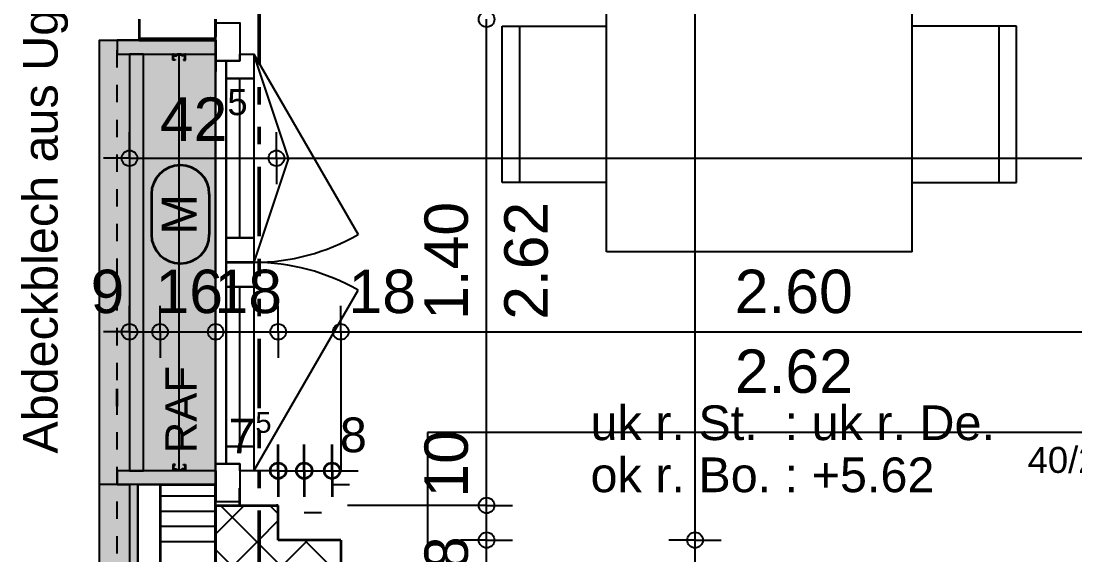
# Model space of a CAD drawing. Header units: centimetres. Extents: x 0.3 to 84.3, y 0.3 to 59.7.
# Drawn here: x 30.54 to 36.61, y 16.39 to 19.46 of the extents above; entities that cross this region are included whole.
import ezdxf

# ---------------------------------------------------------------- set-up
doc = ezdxf.new("R2010")
doc.units = ezdxf.units.CM
for name, pattern in [('AUSGEZOGEN', [0]), ('LINIE_17', [0.05, 0, -0.05]), ('LINIE_23', [0.79, 0.4, -0.13, 0, -0.13, 0, -0.13]), ('PHANTOM', [63.5, 31.75, -6.35, 6.35, -6.35, 6.35, -6.35]), ('PUNKT', [6.35, 0, -6.35]), ('RAND', [44.45, 12.7, -6.35, 12.7, -6.35, 0, -6.35]), ('VERDECKT', [9.525, 6.35, -3.175])]:
    doc.linetypes.add(name, pattern=pattern)
for name, color, linetype, lineweight in [('Allgemein', 7, 'AUSGEZOGEN', 35), ('Bauachsen grob', 7, 'RAND', 25), ('Daemmung', 7, 'AUSGEZOGEN', 35), ('Fenster', 7, 'AUSGEZOGEN', 35), ('Holz Fassadenverkleidung', 7, 'AUSGEZOGEN', 35), ('Holzgelaender', 7, 'AUSGEZOGEN', 50), ('Konstruktion oben', 7, 'VERDECKT', 25), ('Oeffnungsrichtung Fenster', 7, 'AUSGEZOGEN', 25), ('Rolladen', 7, 'AUSGEZOGEN', 25), ('Spengler', 7, 'AUSGEZOGEN', 35), ('Text Koten', 7, 'AUSGEZOGEN', 50), ('Text Werkplan Ausfuehrung', 7, 'AUSGEZOGEN', 50), ('Unterkonstruktion', 7, 'AUSGEZOGEN', 35), ('Vorhangbrett', 7, 'AUSGEZOGEN', 25), ('Wand Beton bewehrt', 7, 'AUSGEZOGEN', 35), ('Wand Mauerwerk tragend', 7, 'AUSGEZOGEN', 35), ('Werkplan- Ausfuehrungsmasse', 7, 'AUSGEZOGEN', 25)]:
    doc.layers.add(name, color=color, linetype=linetype, lineweight=lineweight)
doc.layers.add('Elektro Text', color=7, linetype='AUSGEZOGEN', lineweight=35, true_color=0x656565)
doc.layers.add('Moebel', color=7, linetype='AUSGEZOGEN', lineweight=25, true_color=0xababab)
doc.styles.add('ARIAL', font='ARIAL.TTF')

msp = doc.modelspace()

# ---------------------------------------------------------------- hatches: boundary and pattern name
at = {"layer": 'Allgemein', "linetype": 'AUSGEZOGEN', "lineweight": 25}
for points in [[(31.268, 19.274), (31.66, 19.274), (31.66, 19.354), (31.22, 19.354), (31.212, 19.354), (31.164, 19.354), (31.092, 19.354), (31.092, 19.274), (31.164, 19.274), (31.212, 19.274), (31.22, 19.274)], [(31.34, 16.794), (31.66, 16.794), (31.66, 16.874), (31.34, 16.874), (31.26, 16.874), (31.212, 16.874), (31.164, 16.874), (31.092, 16.874), (31.092, 16.794), (31.164, 16.794), (31.212, 16.794), (31.26, 16.794)], [(31.212, 15.666), (31.212, 16.794), (31.164, 16.794), (31.164, 15.666)]]:
    msp.add_hatch(color=32, dxfattribs=at).paths.add_polyline_path(points)
at = {"layer": 'Holzgelaender', "linetype": 'AUSGEZOGEN', "lineweight": 25, "true_color": 0xe3e3e3}
msp.add_hatch(color=254, dxfattribs=at).paths.add_polyline_path([(31.244, 19.274), (31.244, 16.874), (31.164, 16.874), (31.164, 19.274)], flags=16)
at = {"layer": 'Spengler', "linetype": 'AUSGEZOGEN', "lineweight": 25, "true_color": 0xfafafa}
for points in [[(30.992, 16.794), (31.092, 16.794), (31.092, 16.874), (31.66, 16.874), (31.66, 19.274), (31.092, 19.274), (31.092, 19.354), (30.992, 19.354)], [(30.992, 15.618), (31.164, 15.618), (31.164, 16.794), (30.992, 16.794)]]:
    msp.add_hatch(color=7, dxfattribs=at).paths.add_polyline_path(points)

# ---------------------------------------------------------------- linework, layer by layer
at = {"layer": 'Allgemein', "color": 7, "linetype": 'AUSGEZOGEN', "lineweight": 25}
for p, q in [((31.164, 19.354), (31.092, 19.354)), ((31.092, 19.354), (31.092, 19.274)), ((31.212, 19.354), (31.164, 19.354)), ((31.22, 19.354), (31.212, 19.354)), ((31.66, 19.354), (31.22, 19.354)), ((31.66, 19.274), (31.66, 19.354)), ((31.092, 19.274), (31.164, 19.274)), ((31.164, 19.274), (31.212, 19.274)), ((31.212, 19.274), (31.22, 19.274)), ((31.22, 19.274), (31.268, 19.274)), ((31.268, 19.274), (31.66, 19.274)), ((31.164, 16.874), (31.092, 16.874)), ((31.092, 16.874), (31.092, 16.794)), ((31.212, 16.874), (31.164, 16.874)), ((31.26, 16.874), (31.212, 16.874)), ((31.34, 16.874), (31.26, 16.874)), ((31.66, 16.874), (31.34, 16.874)), ((31.66, 16.794), (31.66, 16.874)), ((31.092, 16.794), (31.164, 16.794)), ((31.164, 16.794), (31.164, 15.666)), ((31.212, 16.794), (31.26, 16.794)), ((31.212, 15.714), (31.212, 16.794)), ((31.26, 16.794), (31.34, 16.794)), ((31.34, 16.794), (31.66, 16.794))]:
    msp.add_line(p, q, dxfattribs=at)
at = {"layer": 'Bauachsen grob', "color": 32, "linetype": 'LINIE_23', "lineweight": 50, "true_color": 0xc36e14}
msp.add_line((31.91, 1.394), (31.91, 57.974), dxfattribs=at)
at = {"layer": 'Daemmung', "color": 7, "linetype": 'AUSGEZOGEN', "lineweight": 35}
for p, q in [((31.22, 19.474), (31.22, 19.354)), ((31.66, 19.354), (31.66, 19.474)), ((31.22, 19.354), (31.66, 19.354)), ((31.34, 16.794), (31.66, 16.794)), ((31.34, 16.794), (31.34, 16.114)), ((31.66, 16.674), (31.66, 16.794)), ((31.66, 16.474), (31.66, 16.674)), ((31.66, 16.114), (31.66, 16.474))]:
    msp.add_line(p, q, dxfattribs=at)
at = {"layer": 'Daemmung', "color": 7, "linetype": 'AUSGEZOGEN', "lineweight": 25}
msp.add_line((31.66, 16.464), (31.34, 16.464), dxfattribs=at)
msp.add_line((31.66, 16.464), (31.34, 16.464), dxfattribs=at)
for points in [[(31.66, 19.364), (31.66, 19.364), (31.66, 19.364), (31.66, 19.364), (31.22, 19.364)], [(31.66, 16.7265), (31.66, 16.7265), (31.34, 16.7265)], [(31.66, 16.639), (31.66, 16.639), (31.34, 16.639)], [(31.66, 16.5515), (31.66, 16.5515), (31.34, 16.5515)]]:
    msp.add_lwpolyline(points, dxfattribs=at)
at = {"layer": 'Elektro Text', "color": 40, "linetype": 'AUSGEZOGEN', "lineweight": 35}
for p, q in [((31.29, 18.4669), (31.29, 18.2341)), ((31.6233, 18.4669), (31.6233, 18.2341))]:
    msp.add_line(p, q, dxfattribs=at)
for centre, start, end in [((31.4567, 18.4669), 0, 180), ((31.4567, 18.2341), 180, 0)]:
    msp.add_arc(centre, 0.1667, start, end, dxfattribs=at)
at = {"layer": 'Fenster', "color": 7, "linetype": 'AUSGEZOGEN', "lineweight": 25}
for p, q in [((31.8, 18.215), (31.8, 19.134)), ((31.8, 17.014), (31.8, 17.933))]:
    msp.add_line(p, q, dxfattribs=at)
for points in [[(31.66, 19.234), (31.66, 19.454), (31.8, 19.454), (31.8, 19.234), (31.66, 19.234)], [(31.66, 16.794), (30.992, 16.794), (30.992, 19.354), (31.66, 19.354), (31.66, 16.794)], [(31.72, 19.134), (31.72, 19.234), (31.8, 19.234), (31.8, 19.274), (31.88, 19.274), (31.88, 19.134), (31.72, 19.134)], [(31.72, 19.234), (31.72, 18.075), (31.8, 18.075), (31.8, 18.073), (31.72, 18.073), (31.72, 16.914), (31.66, 16.914), (31.66, 19.234), (31.72, 19.234)], [(31.72, 18.215), (31.72, 19.134), (31.88, 19.134), (31.88, 18.215), (31.72, 18.215)], [(31.8, 18.075), (31.72, 18.075), (31.72, 18.215), (31.88, 18.215), (31.88, 18.075), (31.8, 18.075)], [(31.72, 17.933), (31.72, 18.073), (31.8, 18.073), (31.88, 18.073), (31.88, 17.933), (31.72, 17.933)], [(31.72, 17.014), (31.72, 17.933), (31.88, 17.933), (31.88, 17.014), (31.72, 17.014)], [(31.8, 16.874), (31.8, 16.914), (31.72, 16.914), (31.72, 17.014), (31.88, 17.014), (31.88, 16.874), (31.8, 16.874)], [(31.66, 16.694), (31.66, 16.914), (31.8, 16.914), (31.8, 16.694), (31.66, 16.694)]]:
    msp.add_lwpolyline(points, dxfattribs=at)
at = {"layer": 'Holz Fassadenverkleidung', "color": 7, "linetype": 'LINIE_17', "lineweight": 25}
msp.add_line((31.092, 10.796), (31.092, 19.354), dxfattribs=at)
at = {"layer": 'Holzgelaender', "color": 7, "linetype": 'AUSGEZOGEN', "lineweight": 25}
for p, q in [((31.164, 19.274), (31.164, 16.874)), ((31.244, 19.274), (31.164, 19.274)), ((31.244, 16.874), (31.244, 19.274)), ((31.164, 16.874), (31.244, 16.874))]:
    msp.add_line(p, q, dxfattribs=at)
at = {"layer": 'Konstruktion oben', "color": 7, "linetype": 'PUNKT', "lineweight": 35}
msp.add_line((31.092, 10.796), (31.092, 19.354), dxfattribs=at)
at = {"layer": 'Moebel', "color": 253, "linetype": 'AUSGEZOGEN', "lineweight": 25, "true_color": 0xababab}
for p, q in [((33.91, 18.134), (33.91, 22.434)), ((35.67, 18.134), (35.67, 22.434)), ((33.31, 19.434), (33.91, 19.434)), ((33.31, 18.534), (33.31, 19.434)), ((33.41, 19.434), (33.41, 18.534)), ((36.27, 19.434), (35.67, 19.434)), ((36.17, 19.434), (36.17, 18.534)), ((36.27, 18.534), (36.27, 19.434)), ((33.91, 18.534), (33.31, 18.534)), ((35.67, 18.534), (36.27, 18.534)), ((35.67, 18.134), (33.91, 18.134)), ((37.08, 17.094), (32.88, 17.094)), ((32.88, 17.094), (32.88, 16.294))]:
    msp.add_line(p, q, dxfattribs=at)
at = {"layer": 'Oeffnungsrichtung Fenster', "color": 7, "linetype": 'AUSGEZOGEN', "lineweight": 25}
for p, q in [((31.88, 19.274), (32.48, 18.2348)), ((32.08, 18.6745), (31.88, 19.274)), ((32.08, 18.6745), (31.88, 18.075)), ((31.88, 16.874), (32.48, 17.9132))]:
    msp.add_line(p, q, dxfattribs=at)
for centre, start, end in [((31.88, 19.274), 270, 300), ((31.88, 16.874), 60, 90)]:
    msp.add_arc(centre, 1.2, start, end, dxfattribs=at)
at = {"layer": 'Rolladen', "color": 7, "linetype": 'AUSGEZOGEN', "lineweight": 25}
for p, q in [((31.418, 19.273), (31.414, 19.273)), ((31.414, 19.239), (31.414, 19.273)), ((31.426, 19.239), (31.414, 19.239)), ((31.418, 19.267), (31.418, 19.273)), ((31.418, 19.267), (31.432, 19.267)), ((31.418, 19.263), (31.4337, 19.263)), ((31.418, 19.243), (31.418, 19.263)), ((31.418, 19.243), (31.426, 19.243)), ((31.426, 19.243), (31.426, 19.239)), ((31.432, 19.267), (31.439, 19.274)), ((31.4337, 19.263), (31.4407, 19.27)), ((31.461, 19.274), (31.439, 19.274)), ((31.4407, 19.27), (31.4593, 19.27)), ((31.455, 19.274), (31.445, 19.274)), ((31.456, 19.274), (31.455, 19.274)), ((31.4663, 19.263), (31.4593, 19.27)), ((31.468, 19.267), (31.461, 19.274)), ((31.482, 19.263), (31.4663, 19.263)), ((31.482, 19.267), (31.468, 19.267)), ((31.474, 19.243), (31.474, 19.239)), ((31.482, 19.243), (31.474, 19.243)), ((31.474, 19.239), (31.486, 19.239)), ((31.482, 19.267), (31.482, 19.273)), ((31.486, 19.273), (31.482, 19.273)), ((31.482, 19.243), (31.482, 19.263)), ((31.486, 19.239), (31.486, 19.273)), ((31.426, 16.909), (31.414, 16.909)), ((31.414, 16.909), (31.414, 16.875)), ((31.418, 16.875), (31.414, 16.875)), ((31.418, 16.905), (31.418, 16.885)), ((31.418, 16.905), (31.426, 16.905)), ((31.418, 16.885), (31.4337, 16.885)), ((31.418, 16.881), (31.418, 16.875)), ((31.418, 16.881), (31.432, 16.881)), ((31.426, 16.905), (31.426, 16.909)), ((31.432, 16.881), (31.439, 16.874)), ((31.4337, 16.885), (31.4407, 16.878)), ((31.461, 16.874), (31.439, 16.874)), ((31.4407, 16.878), (31.4593, 16.878)), ((31.455, 16.874), (31.445, 16.874)), ((31.456, 16.874), (31.455, 16.874)), ((31.4663, 16.885), (31.4593, 16.878)), ((31.468, 16.881), (31.461, 16.874)), ((31.482, 16.885), (31.4663, 16.885)), ((31.482, 16.881), (31.468, 16.881)), ((31.474, 16.909), (31.486, 16.909)), ((31.474, 16.905), (31.474, 16.909)), ((31.482, 16.905), (31.474, 16.905)), ((31.482, 16.905), (31.482, 16.885)), ((31.482, 16.881), (31.482, 16.875)), ((31.486, 16.875), (31.482, 16.875)), ((31.486, 16.909), (31.486, 16.875))]:
    msp.add_line(p, q, dxfattribs=at)
at = {"layer": 'Rolladen', "color": 7, "linetype": 'PHANTOM', "lineweight": 25}
msp.add_line((31.45, 16.874), (31.45, 19.274), dxfattribs=at)
at = {"layer": 'Spengler', "color": 7, "linetype": 'AUSGEZOGEN', "lineweight": 25}
msp.add_line((30.992, 15.618), (30.992, 16.794), dxfattribs=at)
at = {"layer": 'Unterkonstruktion', "color": 7, "linetype": 'AUSGEZOGEN', "lineweight": 25}
for p, q in [((31.212, 16.794), (31.26, 16.794)), ((31.212, 16.794), (31.212, 15.714)), ((31.26, 16.794), (31.34, 16.794)), ((31.34, 16.114), (31.34, 16.794))]:
    msp.add_line(p, q, dxfattribs=at)
at = {"layer": 'Vorhangbrett', "color": 191, "linetype": 'PUNKT', "lineweight": 25, "true_color": 0xbe96ea}
for p, q in [((32.17, 28.294), (32.17, 16.634)), ((32.33, 28.294), (32.33, 16.794)), ((32.33, 16.794), (46.91, 16.794)), ((32.17, 16.634), (46.91, 16.634))]:
    msp.add_line(p, q, dxfattribs=at)
at = {"layer": 'Vorhangbrett', "color": 191, "linetype": 'AUSGEZOGEN', "lineweight": 35, "true_color": 0xbe96ea}
for p, q in [((32.02, 16.874), (32.02, 17.024)), ((32.17, 16.874), (32.17, 17.024)), ((32.33, 16.874), (32.33, 17.024)), ((32.02, 16.874), (32.02, 16.724)), ((32.17, 16.874), (32.17, 16.724)), ((32.33, 16.874), (32.33, 16.724))]:
    msp.add_line(p, q, dxfattribs=at)
at = {"layer": 'Vorhangbrett', "color": 191, "linetype": 'AUSGEZOGEN', "lineweight": 25, "true_color": 0xbe96ea}
for p, q in [((32.02, 16.874), (31.87, 16.874)), ((32.02, 16.874), (32.17, 16.874)), ((32.17, 16.874), (32.33, 16.874)), ((32.33, 16.874), (32.48, 16.874))]:
    msp.add_line(p, q, dxfattribs=at)
at = {"layer": 'Vorhangbrett', "color": 191, "linetype": 'AUSGEZOGEN', "lineweight": 35, "true_color": 0xbe96ea}
for centre in [(32.02, 16.874), (32.17, 16.874), (32.33, 16.874)]:
    msp.add_circle(centre, 0.045, dxfattribs=at)
at = {"layer": 'Wand Beton bewehrt', "color": 7, "linetype": 'AUSGEZOGEN', "lineweight": 35}
for p, q in [((31.66, 16.474), (31.66, 16.114)), ((32.38, 16.474), (32.02, 16.474)), ((32.38, 16.474), (32.38, 16.254))]:
    msp.add_line(p, q, dxfattribs=at)
at = {"layer": 'Wand Beton bewehrt', "color": 7, "linetype": 'AUSGEZOGEN', "lineweight": 25}
for p, q in [((31.66, 16.2262), (31.9078, 16.474)), ((31.8307, 16.114), (32.1907, 16.474)), ((32.2484, 16.114), (31.8884, 16.474)), ((32.38, 16.2652), (32.1712, 16.474)), ((31.9655, 16.114), (31.66, 16.4195))]:
    msp.add_line(p, q, dxfattribs=at)
at = {"layer": 'Wand Mauerwerk tragend', "color": 180, "linetype": 'PUNKT', "lineweight": 35}
for p, q in [((31.66, 19.474), (31.66, 19.354)), ((31.8, 16.674), (31.8, 19.474)), ((31.66, 19.354), (31.66, 19.274)), ((31.66, 19.274), (31.66, 16.874)), ((31.66, 16.874), (31.66, 16.794)), ((31.66, 16.794), (31.66, 16.674)), ((31.66, 16.674), (31.8, 16.674))]:
    msp.add_line(p, q, dxfattribs=at)
at = {"layer": 'Wand Mauerwerk tragend', "color": 7, "linetype": 'AUSGEZOGEN', "lineweight": 35}
for p, q in [((31.66, 16.674), (31.8, 16.674)), ((31.66, 16.674), (31.66, 16.474)), ((31.8, 16.674), (32.01, 16.674)), ((32.02, 16.674), (32.01, 16.674)), ((32.02, 16.474), (32.02, 16.674))]:
    msp.add_line(p, q, dxfattribs=at)
at = {"layer": 'Wand Mauerwerk tragend', "color": 7, "linetype": 'AUSGEZOGEN', "lineweight": 25}
for p, q in [((31.66, 16.509), (31.825, 16.674)), ((31.8884, 16.474), (31.6884, 16.674)), ((32.02, 16.6252), (31.9712, 16.674)), ((31.9078, 16.474), (32.02, 16.5862))]:
    msp.add_line(p, q, dxfattribs=at)
at = {"layer": 'Werkplan- Ausfuehrungsmasse', "color": 7, "linetype": 'AUSGEZOGEN', "lineweight": 25}
for p, q in [((34.42, 16.474), (34.42, 29.534)), ((33.22, 16.674), (33.22, 19.474)), ((31.164, 18.674), (31.164, 18.824)), ((32.01, 18.674), (32.01, 18.824)), ((31.164, 18.674), (31.014, 18.674)), ((31.164, 18.674), (31.164, 18.524)), ((31.164, 18.674), (31.164, 18.674)), ((31.164, 18.674), (32.01, 18.674)), ((32.01, 18.674), (32.01, 18.524)), ((32.01, 18.674), (32.01, 18.674)), ((32.01, 18.674), (46.91, 18.674)), ((31.164, 17.674), (31.164, 17.824)), ((31.34, 17.674), (31.34, 17.824)), ((31.66, 17.674), (31.66, 17.824)), ((32.02, 17.674), (32.02, 17.824)), ((32.38, 17.674), (32.38, 17.824)), ((31.164, 17.674), (31.014, 17.674)), ((31.164, 17.674), (31.164, 17.524)), ((31.164, 17.674), (31.164, 17.674)), ((31.164, 17.674), (31.34, 17.674)), ((31.34, 17.674), (31.34, 17.524)), ((31.34, 17.674), (31.34, 17.674)), ((31.66, 17.674), (31.66, 17.524)), ((31.66, 17.674), (31.66, 17.674)), ((31.66, 17.674), (32.02, 17.674)), ((32.02, 17.674), (32.02, 17.524)), ((32.02, 17.674), (32.02, 17.674)), ((32.02, 17.674), (32.38, 17.674)), ((32.38, 17.674), (32.38, 17.524)), ((33.22, 16.674), (33.07, 16.674)), ((33.22, 16.674), (33.37, 16.674)), ((33.22, 16.474), (33.22, 16.674)), ((33.22, 16.474), (33.07, 16.474)), ((33.22, 16.474), (33.37, 16.474)), ((33.22, 16.474), (33.22, 16.474)), ((33.22, 16.114), (33.22, 16.474)), ((34.42, 16.474), (34.27, 16.474)), ((34.42, 16.474), (34.57, 16.474)), ((34.42, 16.474), (34.42, 16.474)), ((34.42, 16.114), (34.42, 16.474))]:
    msp.add_line(p, q, dxfattribs=at)
for points in [[(31.34, 17.674), (31.5214, 17.674), (31.5214, 17.674), (31.66, 17.674)], [(32.38, 17.674), (32.38, 17.6712), (32.38, 17.6712), (32.38, 17.5535), (32.38, 17.5535), (32.38, 16.874)], [(32.38, 17.674), (32.7961, 17.674), (32.7961, 17.674), (34.8963, 17.674), (34.8963, 17.674), (36.171, 17.674), (36.171, 17.674), (37.58, 17.674)], [(33.22, 16.674), (33.1575, 16.674), (33.1575, 16.674), (33.1562, 16.674), (33.1562, 16.674), (33.1554, 16.674), (33.1554, 16.674), (33.1489, 16.674), (33.1489, 16.674), (33.1487, 16.674), (33.1487, 16.674), (33.1481, 16.674), (33.1481, 16.674), (33.1476, 16.674), (33.1476, 16.674), (33.1472, 16.674), (33.1472, 16.674), (33.1468, 16.674), (33.1468, 16.674), (33.1464, 16.674), (33.1464, 16.674), (33.1459, 16.674), (33.1459, 16.674), (33.1457, 16.674), (33.1457, 16.674), (33.1454, 16.674), (33.1454, 16.674), (33.1451, 16.674), (33.1451, 16.674), (33.1451, 16.674), (33.1451, 16.674), (33.1425, 16.674), (33.1425, 16.674), (33.1425, 16.674), (33.1425, 16.674), (33.1425, 16.674), (33.1425, 16.674), (32.42, 16.674)]]:
    msp.add_lwpolyline(points, dxfattribs=at)
for centre in [(33.22, 19.474), (31.164, 18.674), (32.01, 18.674), (31.164, 17.674), (31.34, 17.674), (31.66, 17.674), (32.02, 17.674), (32.38, 17.674), (33.22, 16.674), (33.22, 16.474), (34.42, 16.474)]:
    msp.add_circle(centre, 0.045, dxfattribs=at)

# ---------------------------------------------------------------- texts
at = {"layer": 'Elektro Text', "color": 40, "linetype": 'AUSGEZOGEN', "lineweight": 35, "insert": (31.55, 18.2341), "char_height": 0.2, "width": 0.1, "attachment_point": 7, "rotation": 90, "style": 'ARIAL'}
msp.add_mtext('M', dxfattribs=at)
at = {"layer": 'Moebel', "color": 253, "linetype": 'AUSGEZOGEN', "lineweight": 25, "true_color": 0xababab, "insert": (36.335, 16.859), "char_height": 0.15, "width": 0.075, "attachment_point": 7, "style": 'ARIAL'}
msp.add_mtext('40/210', dxfattribs=at)
at = {"layer": 'Text Koten', "color": 7, "linetype": 'AUSGEZOGEN', "lineweight": 35, "char_height": 0.2, "width": 0.1, "attachment_point": 7, "style": 'ARIAL'}
for s, insert in [('uk\\~r.\\~St.\\~\\~:\\~uk\\~r.\\~De.', (33.8183, 17.0473)), ('ok\\~r.\\~Bo.\\~:\\~+5.62', (33.8183, 16.7473))]:
    msp.add_mtext(s, dxfattribs=dict(at, insert=insert))
at = {"layer": 'Text Werkplan Ausfuehrung', "color": 7, "linetype": 'AUSGEZOGEN', "lineweight": 35, "attachment_point": 7, "rotation": 90, "style": 'ARIAL'}
for s, insert, char_height, width in [('Abdeckblech\\~aus\\~Uginox', (30.8107, 16.9723), 0.2, 0.1), ('RAF', (31.5508, 16.974), 0.18, 0.09)]:
    msp.add_mtext(s, dxfattribs=dict(at, insert=insert, char_height=char_height, width=width))
at = {"layer": 'Vorhangbrett', "color": 191, "linetype": 'AUSGEZOGEN', "lineweight": 35, "true_color": 0xbe96ea, "attachment_point": 7, "style": 'ARIAL'}
for s, insert, char_height, width in [('7', (31.7331, 16.974), 0.2, 0.1), ('5', (31.8885, 17.0907), 0.12, 0.06), ('8', (32.375, 16.9774), 0.2, 0.1)]:
    msp.add_mtext(s, dxfattribs=dict(at, insert=insert, char_height=char_height, width=width))
at = {"layer": 'Werkplan- Ausfuehrungsmasse', "color": 7, "linetype": 'AUSGEZOGEN', "lineweight": 50, "attachment_point": 7, "style": 'ARIAL'}
for s, insert, char_height, width in [('5', (31.7272, 18.9198), 0.15, 0.075), ('42', (31.3387, 18.774), 0.25, 0.125), ('9', (30.9401, 17.7783), 0.25, 0.125), ('16', (31.3138, 17.7783), 0.25, 0.125), ('18', (31.6534, 17.7783), 0.25, 0.125), ('18', (32.425, 17.7783), 0.25, 0.125), ('2.60', (34.6485, 17.7783), 0.25, 0.125), ('2.62', (34.6493, 17.3187), 0.25, 0.125)]:
    msp.add_mtext(s, dxfattribs=dict(at, insert=insert, char_height=char_height, width=width))
at = {"layer": 'Werkplan- Ausfuehrungsmasse', "color": 7, "linetype": 'AUSGEZOGEN', "lineweight": 50, "char_height": 0.25, "width": 0.125, "attachment_point": 7, "rotation": 90, "style": 'ARIAL'}
for s, insert in [('1.40', (33.1157, 17.7425)), ('2.62', (33.5753, 17.7433)), ('10', (33.1157, 16.719)), ('18', (33.1157, 16.1074))]:
    msp.add_mtext(s, dxfattribs=dict(at, insert=insert))

doc.saveas('drawing.dxf')
